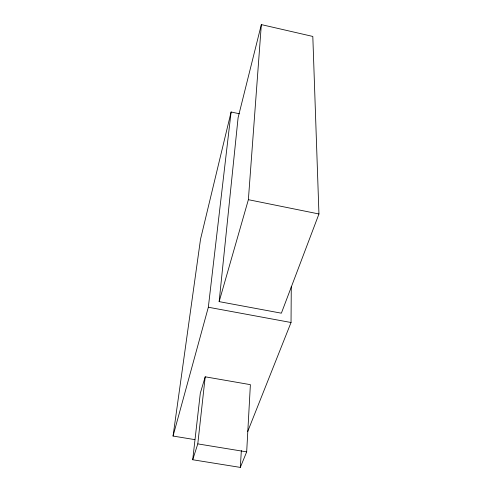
<?xml version="1.0" encoding="UTF-8"?>
<svg xmlns="http://www.w3.org/2000/svg" width="492" height="492" viewBox="0 0 492 492"><rect width="100%" height="100%" fill="white"/><g stroke="black" fill="none" stroke-linecap="round" stroke-linejoin="round"><path stroke-width="0.74" d="M247.679 431.576L291.036 322.506L291.276 286.424M246.677 451.877L250.385 384.658L205.207 376.804L200.312 393.188L192.71 459.749L240.317 467.4L246.677 451.877L197.79 443.889L192.71 459.749M240.317 467.4L241.344 450.543M219.143 301.627L248.374 199.684L261.338 24.6L312.814 36.445L318.951 213.977L281.375 313.189L219.143 301.627L238.091 117.754L261.338 24.6M197.79 443.889L205.207 376.804M194.844 439.627L173.049 436.053L208.337 307.236L231.105 111.991L239.321 113.757M173.049 436.053L200.521 239.253L231.105 111.991M208.337 307.236L291.036 322.506M248.374 199.684L318.951 213.977"/></g></svg>
